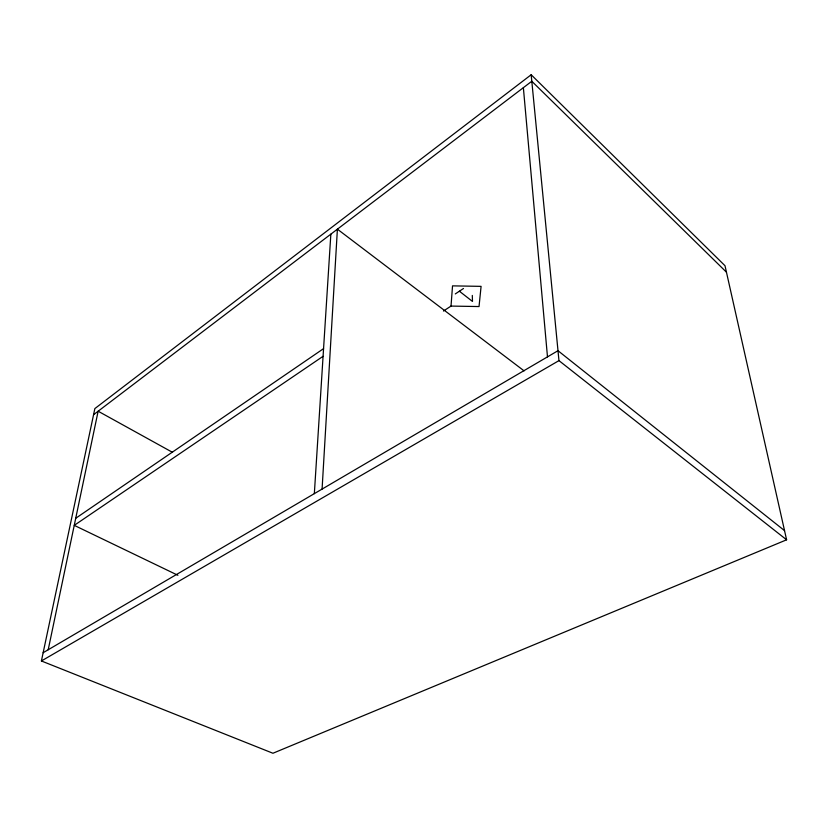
<?xml version="1.0" encoding="UTF-8"?>
<svg xmlns="http://www.w3.org/2000/svg" width="828" height="828" viewBox="0 0 828 828"><rect width="100%" height="100%" fill="white"/><g stroke="black" fill="none" stroke-linecap="round" stroke-linejoin="round"><path stroke-width="1.24" d="M322.082 489.1L337.4 229.17L524.083 370.861M314.34 493.643L330.848 234.158M451.022 306.081L452.533 285.867L481.089 286.364L479.029 306.557L451.022 306.081L443.456 311.028M472.302 295.43L472.488 301.444L459.395 291.218M48.2 649.763L98.139 411.216L172.524 452.347M41.4 660.972L94.868 408.577L531.172 74.748L724.997 265.726L786.6 539.804L272.94 753.252L41.4 660.972L558.962 360.625L531.172 74.748M93.574 414.693L531.804 81.258L726.456 272.184M75.731 518.276L323.562 348.64M323.075 356.309L74.251 525.356L177.906 575.284M455.307 293.919L463.483 288.506M43.149 652.723L557.989 350.71L784.53 530.613M558.962 360.625L786.6 539.804M523.368 87.675L547.484 356.878"/></g></svg>
